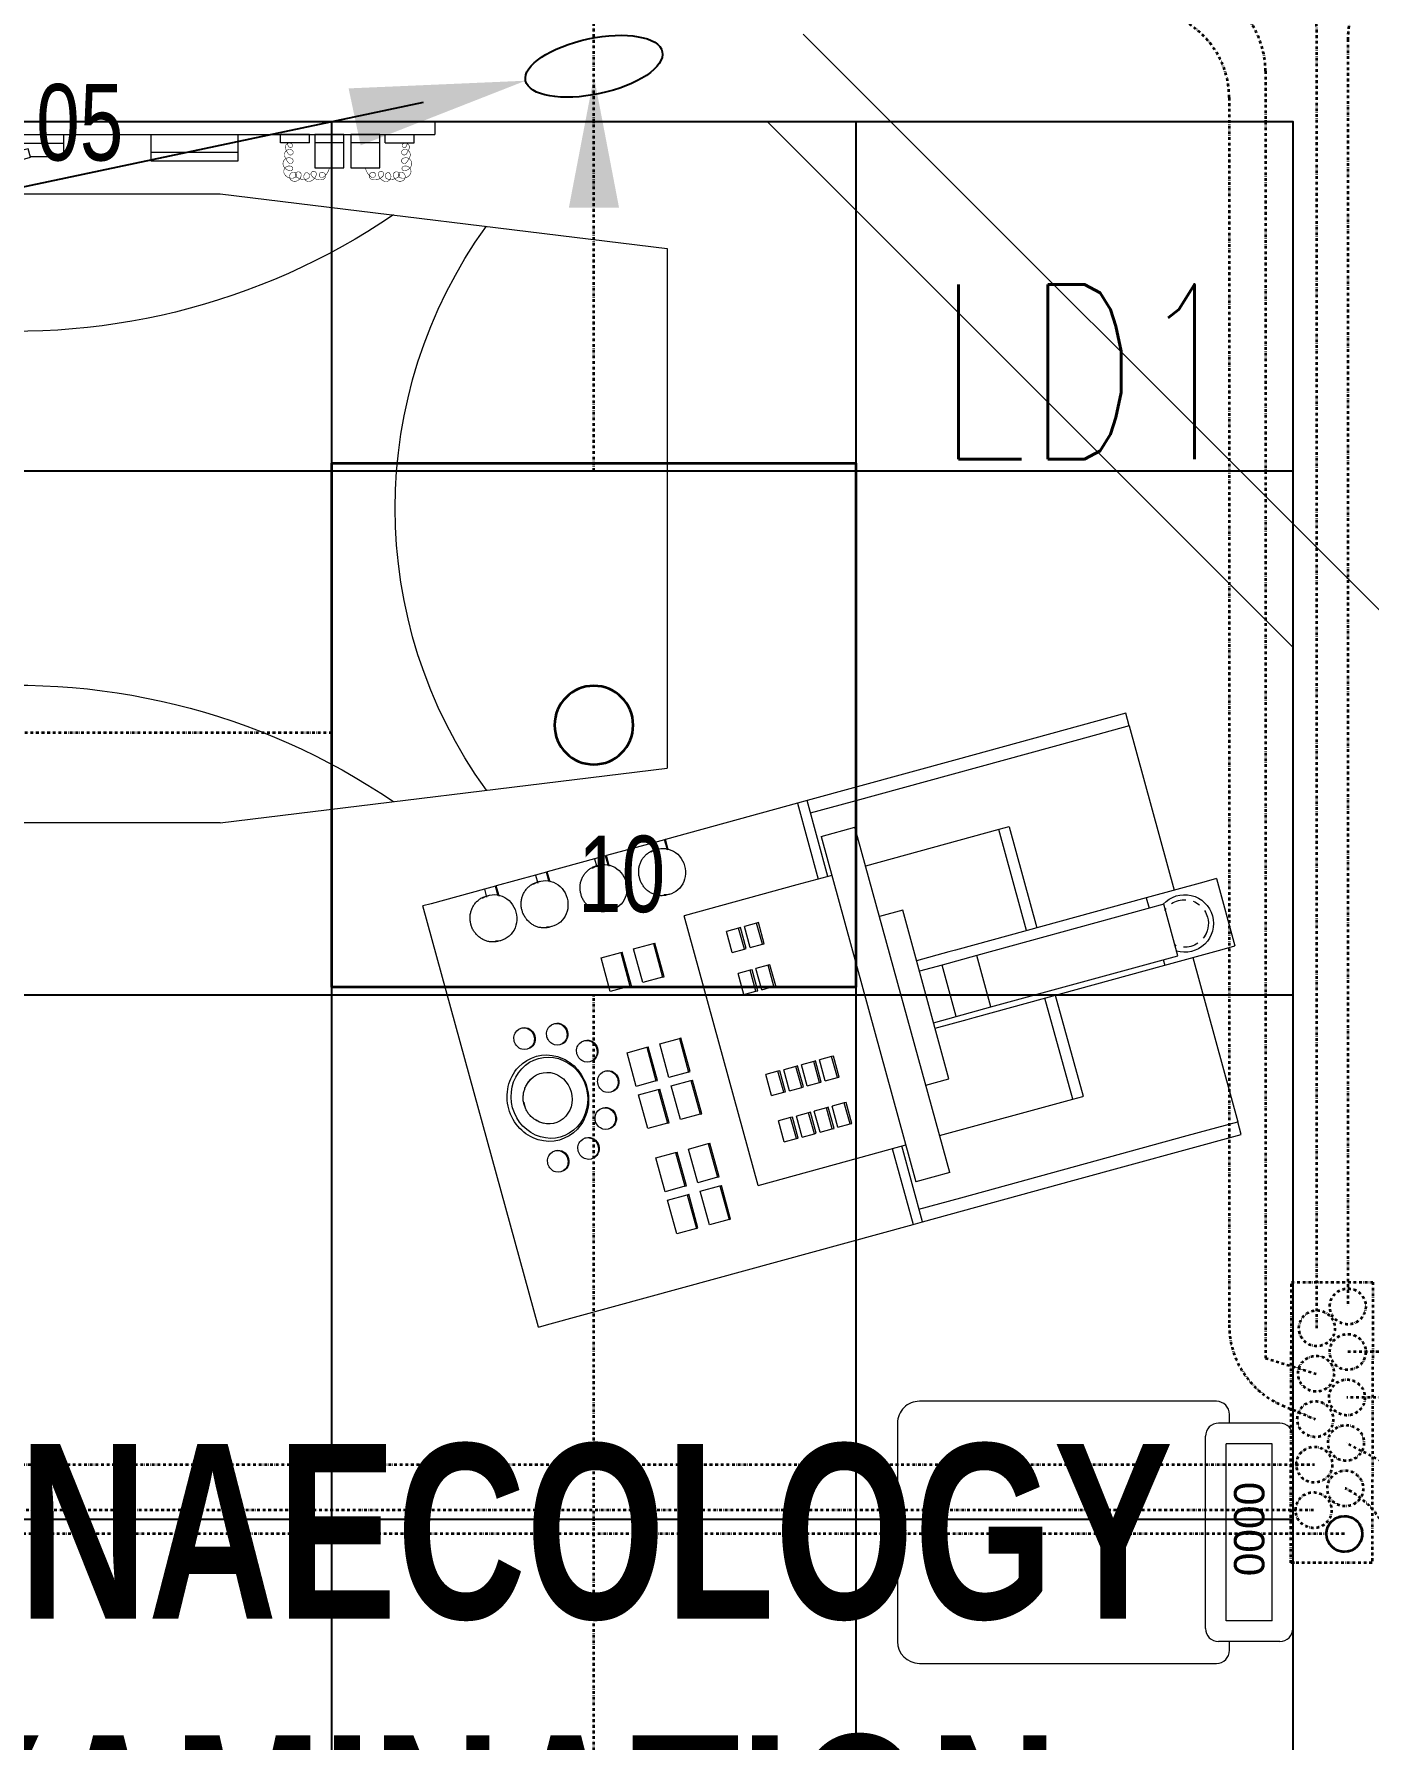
# Model space of a CAD drawing. Extents: x -12260 to 184725, y -29287 to 19916.
# Drawn here: x 22435 to 23963, y -4663 to -2710 of the extents above; entities that cross this region are included whole.
import ezdxf
from ezdxf import colors
from ezdxf.entities.mleader import LeaderData, LeaderLine
from ezdxf.enums import TextEntityAlignment as Align
from ezdxf.math import Vec2, Vec3

# ---------------------------------------------------------------- set-up
doc = ezdxf.new("R2010")
doc.units = 0
doc.header["$LTSCALE"] = 0.25
doc.linetypes.add('DASHDOT', pattern=[25.4, 12.7, -6.35, 0, -6.35])
for name, color, linetype, lineweight in [('01-First Floor-FUR$0$72_EGR_BASE_TEXT', 252, 'Continuous', 5), ('01-First Floor-FUR$0$72_EGR_EQP_TAG', 142, 'Continuous', 5), ('01-First Floor-FUR$0$LOADING', 253, 'Continuous', 5), ('01-First Floor-FUR$0$Walls', 251, 'Continuous', 5), ('E-LITE-CIRC-NUMB', 6, 'Continuous', 25), ('E-LITE-CLNG', 150, 'Continuous', 35), ('E-LITE-CLNG-CNDT', 6, 'DASHDOT', 35), ('E-LITE-CLNG-CNDT @ 100', 6, 'DASHDOT', 35), ('E-LITE-CTRL', 6, 'Continuous', 25), ('E-LITE-IDEN', 6, 'Continuous', 25), ('E-LITE-TEXT', 6, 'Continuous', 25)]:
    doc.layers.add(name, color=color, linetype=linetype, lineweight=lineweight)
doc.layers.add('01-First Floor-FUR$0$FALSE CEILING', color=251, linetype='Continuous')
doc.styles.add('01-First Floor-FUR$0$Standard', font='arial.ttf')
doc.styles.add('01-First Floor-FUR$0$X3G_ENTITY_257CFD', font='swisscl.ttf', dxfattribs={"height": 200})
doc.styles.add('01-First Floor-FUR$0$X3G_ENTITY_9EC9', font='swisscl.ttf', dxfattribs={"height": 0.2})
doc.styles.add('DC_Elc_Romans', font='elc_romans.shx', dxfattribs={"width": 0.7})
doc.styles.add('DC_SIMPLEX', font='SIMPLEX.shx', dxfattribs={"width": 0.7})

# ---------------------------------------------------------------- blocks, each defined once
blk = doc.blocks.new('*U17')
blk.add_hatch(color=256).paths.add_polyline_path([(-0.287, 0), (0, -1.5), (0.287, 0)])
blk = doc.blocks.new('DC_Arrow-ArrowEllipse')
at = {"color": 0}
blk.add_ellipse((0, 0), major_axis=(0.4, 0), ratio=0.4, dxfattribs=at)
at = {"color": 0, "ltscale": 0.5}
blk.add_solid([(-1.4, 0.1667), (-0.4, 0), (-1.4, -0.1667)], dxfattribs=at)
blk = doc.blocks.new('*U24')
blk.add_lwpolyline([(-300, 300), (-300, -300), (300, -300), (300, 300)], close=True)
blk.add_circle((0, 0), 45)
at = {"layer": 'E-LITE-CIRC-NUMB', "style": 'DC_SIMPLEX', "width": 0.7, "flags": 8}
blk.add_attdef('CIRCUIT', text='', height=200, rotation=0, dxfattribs=at).set_placement((-473.9, 300), align=Align.RIGHT)
at = {"layer": 'E-LITE-CTRL', "style": 'DC_SIMPLEX', "width": 0.7, "flags": 8}
blk.add_attdef('CONTROL', (1118.9, -935), '', height=200, rotation=360, dxfattribs=at)
at = {"layer": 'E-LITE-IDEN', "style": 'DC_SIMPLEX', "width": 0.7, "flags": 8}
blk.add_attdef('TYPE', (460.4, 457.6), '', height=200, rotation=360, dxfattribs=at)
blk = doc.blocks.new('01-First Floor-FUR$0$ME15657-P')
for p, q in [((0.04, 0.8841), (-0.04, 0.8841)), ((-0.04, 0.8691), (-0.04, 0.8841)), ((0.04, 0.8841), (0.04, 0.8691)), ((-0.04, 0.8009), (-0.04, 0.8691)), ((0.04, 0.8691), (0.04, 0.8009)), ((-0.25, 0.6341), (-0.25, 0.8341)), ((-0.25, 0.8341), (-0.235, 0.8341)), ((-0.04, 0.8341), (-0.235, 0.8341)), ((-0.235, 0.7741), (-0.235, 0.8341)), ((0.235, 0.8341), (0.04, 0.8341)), ((0.235, 0.8341), (0.235, 0.7741)), ((0.235, 0.8341), (0.25, 0.8341)), ((0.25, 0.8341), (0.25, 0.6341)), ((-0.04, 0.5746), (-0.04, 0.8009)), ((-0.0335, 0.8009), (-0.04, 0.8009)), ((-0.0335, 0.5963), (-0.0335, 0.8182)), ((-0.0335, 0.8182), (0.0275, 0.8182)), ((0.0275, 0.8182), (0.0275, 0.5963)), ((0.04, 0.8009), (0.0275, 0.8009)), ((0.04, 0.8009), (0.04, 0.5746)), ((-0.235, 0.5052), (-0.235, 0.7741)), ((0.235, 0.7741), (0.235, 0.5052)), ((-0.04, 0.671), (-0.16, 0.671)), ((-0.16, 0.6707), (-0.16, 0.671)), ((-0.16, 0.6587), (-0.16, 0.6707)), ((0.16, 0.671), (0.04, 0.671)), ((0.16, 0.671), (0.16, 0.6707)), ((0.16, 0.6707), (0.16, 0.6587)), ((-0.16, 0.5007), (-0.16, 0.6587)), ((-0.16, 0.6587), (-0.04, 0.6587)), ((0.04, 0.6587), (0.16, 0.6587)), ((0.16, 0.6587), (0.16, 0.5007)), ((-0.25, 0.4559), (-0.25, 0.6341)), ((0.25, 0.6341), (0.25, 0.4559)), ((-0.0335, 0.5553), (-0.0335, 0.5963)), ((-0.0335, 0.5963), (0.0275, 0.5963)), ((0.0275, 0.5963), (0.0275, 0.5553)), ((-0.04, 0.5665), (-0.04, 0.5746)), ((-0.04, 0.5283), (-0.04, 0.5665)), ((0.04, 0.5746), (0.04, 0.5665)), ((0.04, 0.5665), (0.04, 0.5283)), ((-0.0335, 0.5283), (-0.0335, 0.5553)), ((-0.0335, 0.5553), (0.0275, 0.5553)), ((0.0275, 0.5553), (0.0275, 0.5283)), ((-0.1, 0.5007), (-0.1, 0.5283)), ((-0.1, 0.5283), (0.1, 0.5283)), ((0.1, 0.5283), (0.1, 0.5007)), ((-0.235, 0.4556), (-0.235, 0.5052)), ((-0.2039, 0.5007), (0.2061, 0.5007)), ((-0.2039, 0.5007), (-0.2039, 0.4607)), ((0.2061, 0.4607), (0.2061, 0.5007)), ((0.235, 0.5052), (0.235, 0.4556)), ((-0.25, 0.4445), (-0.25, 0.4559)), ((-0.25, 0.4559), (-0.16, 0.4559)), ((0.2061, 0.4607), (-0.2039, 0.4607)), ((-0.16, 0.4191), (-0.16, 0.4606)), ((0.16, 0.4606), (0.16, 0.4191)), ((0.16, 0.4559), (0.25, 0.4559)), ((0.25, 0.4559), (0.25, 0.4445)), ((-0.25, 0.0096), (-0.25, 0.4445)), ((-0.16, 0.4445), (-0.25, 0.4445)), ((0.25, 0.4445), (0.16, 0.4445)), ((0.25, 0.4445), (0.25, 0.2877)), ((-0.16, 0.2855), (-0.16, 0.4191)), ((0.16, 0.4191), (0.16, 0.2855)), ((-0.12, 0.4055), (-0.12, 0.4076)), ((-0.12, 0.4076), (-0.095, 0.4076)), ((-0.12, 0.391), (-0.12, 0.4055)), ((-0.12, 0.4055), (-0.095, 0.4055)), ((-0.12, 0.391), (-0.095, 0.391)), ((-0.095, 0.4076), (-0.095, 0.4055)), ((-0.095, 0.4055), (-0.095, 0.391)), ((-0.065, 0.4055), (-0.065, 0.4076)), ((-0.065, 0.4076), (-0.04, 0.4076)), ((-0.065, 0.391), (-0.065, 0.4055)), ((-0.065, 0.4055), (-0.04, 0.4055)), ((-0.065, 0.391), (-0.04, 0.391)), ((-0.04, 0.4076), (-0.04, 0.4055)), ((-0.04, 0.4055), (-0.04, 0.391)), ((-0.12, 0.3843), (-0.12, 0.3864)), ((-0.12, 0.3864), (-0.095, 0.3864)), ((-0.12, 0.3698), (-0.12, 0.3843)), ((-0.12, 0.3843), (-0.095, 0.3843)), ((-0.095, 0.3864), (-0.095, 0.3843)), ((-0.095, 0.3843), (-0.095, 0.3698)), ((-0.065, 0.3843), (-0.065, 0.3864)), ((-0.065, 0.3864), (-0.04, 0.3864)), ((-0.065, 0.3698), (-0.065, 0.3843)), ((-0.065, 0.3843), (-0.04, 0.3843)), ((-0.04, 0.3864), (-0.04, 0.3843)), ((-0.04, 0.3843), (-0.04, 0.3698)), ((-0.12, 0.3698), (-0.095, 0.3698)), ((-0.12, 0.3631), (-0.12, 0.3652)), ((-0.12, 0.3652), (-0.095, 0.3652)), ((-0.12, 0.3486), (-0.12, 0.3631)), ((-0.12, 0.3631), (-0.095, 0.3631)), ((-0.095, 0.3652), (-0.095, 0.3631)), ((-0.095, 0.3631), (-0.095, 0.3486)), ((-0.065, 0.3698), (-0.04, 0.3698)), ((-0.065, 0.3631), (-0.065, 0.3652)), ((-0.065, 0.3652), (-0.04, 0.3652)), ((-0.065, 0.3486), (-0.065, 0.3631)), ((-0.065, 0.3631), (-0.04, 0.3631)), ((-0.04, 0.3652), (-0.04, 0.3631)), ((-0.04, 0.3631), (-0.04, 0.3486)), ((0.055, 0.3631), (0.055, 0.3652)), ((0.055, 0.3652), (0.08, 0.3652)), ((0.055, 0.3486), (0.055, 0.3631)), ((0.055, 0.3631), (0.08, 0.3631)), ((0.08, 0.3652), (0.08, 0.3631)), ((0.08, 0.3631), (0.08, 0.3486)), ((0.105, 0.3631), (0.105, 0.3652)), ((0.105, 0.3652), (0.13, 0.3652)), ((0.105, 0.3486), (0.105, 0.3631)), ((0.105, 0.3631), (0.13, 0.3631)), ((0.13, 0.3652), (0.13, 0.3631)), ((0.13, 0.3631), (0.13, 0.3486)), ((-0.12, 0.3486), (-0.095, 0.3486)), ((-0.12, 0.3418), (-0.12, 0.344)), ((-0.12, 0.344), (-0.095, 0.344)), ((-0.12, 0.3274), (-0.12, 0.3418)), ((-0.12, 0.3418), (-0.095, 0.3418)), ((-0.095, 0.344), (-0.095, 0.3418)), ((-0.095, 0.3418), (-0.095, 0.3274)), ((-0.065, 0.3486), (-0.04, 0.3486)), ((-0.065, 0.3418), (-0.065, 0.344)), ((-0.065, 0.344), (-0.04, 0.344)), ((-0.065, 0.3274), (-0.065, 0.3418)), ((-0.065, 0.3418), (-0.04, 0.3418)), ((-0.04, 0.344), (-0.04, 0.3418)), ((-0.04, 0.3418), (-0.04, 0.3274)), ((0.055, 0.3486), (0.08, 0.3486)), ((0.055, 0.3418), (0.055, 0.344)), ((0.055, 0.344), (0.08, 0.344)), ((0.055, 0.3274), (0.055, 0.3418)), ((0.055, 0.3418), (0.08, 0.3418)), ((0.08, 0.344), (0.08, 0.3418)), ((0.08, 0.3418), (0.08, 0.3274)), ((0.105, 0.3486), (0.13, 0.3486)), ((0.105, 0.3418), (0.105, 0.344)), ((0.105, 0.344), (0.13, 0.344)), ((0.105, 0.3274), (0.105, 0.3418)), ((0.105, 0.3418), (0.13, 0.3418)), ((0.13, 0.344), (0.13, 0.3418)), ((0.13, 0.3418), (0.13, 0.3274)), ((-0.12, 0.3274), (-0.095, 0.3274)), ((-0.065, 0.3274), (-0.04, 0.3274)), ((0.055, 0.3274), (0.08, 0.3274)), ((0.105, 0.3274), (0.13, 0.3274)), ((-0.16, 0.2855), (0.16, 0.2855)), ((0.1882, 0.276), (0.1882, 0.2729)), ((0.2372, 0.2879), (0.2394, 0.2877)), ((0.2381, 0.2867), (0.2394, 0.2868)), ((0.2394, 0.2877), (0.25, 0.2877)), ((0.2394, 0.2868), (0.25, 0.2868)), ((0.25, 0.2737), (0.2406, 0.2737)), ((0.2418, 0.2729), (0.2418, 0.276)), ((0.25, 0.2876), (0.25, 0.2867)), ((0.25, 0.2868), (0.25, 0.2737)), ((0.25, 0.2737), (0.25, 0.2177)), ((-0.1888, 0.2448), (-0.1488, 0.2448)), ((-0.1888, 0.243), (-0.1888, 0.2448)), ((-0.1488, 0.243), (-0.1888, 0.243)), ((-0.1888, 0.243), (-0.1888, 0.2196)), ((-0.1488, 0.243), (-0.1488, 0.2448)), ((-0.1488, 0.2196), (-0.1488, 0.243)), ((-0.1388, 0.2448), (-0.0988, 0.2448)), ((-0.1388, 0.243), (-0.1388, 0.2448)), ((-0.0988, 0.243), (-0.1388, 0.243)), ((-0.1388, 0.243), (-0.1388, 0.2196)), ((-0.0988, 0.243), (-0.0988, 0.2448)), ((-0.0988, 0.2196), (-0.0988, 0.243)), ((-0.0638, 0.2448), (-0.0238, 0.2448)), ((-0.0638, 0.243), (-0.0638, 0.2448)), ((-0.0238, 0.243), (-0.0638, 0.243)), ((-0.0638, 0.243), (-0.0638, 0.2196)), ((-0.0238, 0.243), (-0.0238, 0.2448)), ((-0.0238, 0.2196), (-0.0238, 0.243)), ((-0.0138, 0.2448), (0.0262, 0.2448)), ((-0.0138, 0.243), (-0.0138, 0.2448)), ((0.0262, 0.243), (-0.0138, 0.243)), ((-0.0138, 0.243), (-0.0138, 0.2196)), ((0.0262, 0.243), (0.0262, 0.2448)), ((0.0262, 0.2196), (0.0262, 0.243)), ((0.0988, 0.2448), (0.1388, 0.2448)), ((0.0988, 0.243), (0.0988, 0.2448)), ((0.1388, 0.243), (0.0988, 0.243)), ((0.0988, 0.243), (0.0988, 0.2196)), ((0.1388, 0.243), (0.1388, 0.2448)), ((0.1388, 0.2196), (0.1388, 0.243)), ((-0.1888, 0.2196), (-0.1488, 0.2196)), ((-0.1388, 0.2196), (-0.0988, 0.2196)), ((-0.0638, 0.2196), (-0.0238, 0.2196)), ((-0.0138, 0.2196), (0.0262, 0.2196)), ((0.0988, 0.2196), (0.1388, 0.2196)), ((0.2375, 0.2178), (0.2394, 0.2177)), ((0.2385, 0.2167), (0.2394, 0.2168)), ((0.2394, 0.2177), (0.25, 0.2177)), ((0.2394, 0.2168), (0.25, 0.2168)), ((0.25, 0.2168), (0.25, 0.2037)), ((-0.1888, 0.206), (-0.1488, 0.206)), ((-0.1888, 0.2042), (-0.1888, 0.206)), ((-0.1488, 0.2042), (-0.1888, 0.2042)), ((-0.1888, 0.2042), (-0.1888, 0.1809)), ((-0.1488, 0.2042), (-0.1488, 0.206)), ((-0.1488, 0.1809), (-0.1488, 0.2042)), ((-0.1388, 0.206), (-0.0988, 0.206)), ((-0.1388, 0.2042), (-0.1388, 0.206)), ((-0.0988, 0.2042), (-0.1388, 0.2042)), ((-0.1388, 0.2042), (-0.1388, 0.1809)), ((-0.0988, 0.2042), (-0.0988, 0.206)), ((-0.0988, 0.1809), (-0.0988, 0.2042)), ((-0.0638, 0.206), (-0.0238, 0.206)), ((-0.0638, 0.2042), (-0.0638, 0.206)), ((-0.0238, 0.2042), (-0.0638, 0.2042)), ((-0.0638, 0.2042), (-0.0638, 0.1809)), ((-0.0238, 0.2042), (-0.0238, 0.206)), ((-0.0238, 0.1809), (-0.0238, 0.2042)), ((-0.0138, 0.206), (0.0262, 0.206)), ((-0.0138, 0.2042), (-0.0138, 0.206)), ((0.0262, 0.2042), (-0.0138, 0.2042)), ((-0.0138, 0.2042), (-0.0138, 0.1809)), ((0.0262, 0.2042), (0.0262, 0.206)), ((0.0262, 0.1809), (0.0262, 0.2042)), ((0.0988, 0.206), (0.1388, 0.206)), ((0.0988, 0.2042), (0.0988, 0.206)), ((0.1388, 0.2042), (0.0988, 0.2042)), ((0.0988, 0.2042), (0.0988, 0.1809)), ((0.1388, 0.2042), (0.1388, 0.206)), ((0.1388, 0.1809), (0.1388, 0.2042)), ((0.1882, 0.2064), (0.1882, 0.2033)), ((0.25, 0.2037), (0.2406, 0.2037)), ((0.2418, 0.2033), (0.2418, 0.2064)), ((0.25, 0.2037), (0.25, 0.1476)), ((-0.1888, 0.1809), (-0.1488, 0.1809)), ((-0.1388, 0.1809), (-0.0988, 0.1809)), ((-0.0638, 0.1809), (-0.0238, 0.1809)), ((-0.0138, 0.1809), (0.0262, 0.1809)), ((0.0988, 0.1809), (0.1388, 0.1809)), ((-0.0525, 0.1379), (-0.0525, 0.1369)), ((-0.0275, 0.1369), (-0.0275, 0.1379)), ((-0.0125, 0.1519), (-0.0125, 0.1509)), ((0.0125, 0.1509), (0.0125, 0.1519)), ((0.0275, 0.1379), (0.0275, 0.1369)), ((0.0525, 0.1369), (0.0525, 0.1379)), ((0.2376, 0.1478), (0.2394, 0.1476)), ((0.2385, 0.1467), (0.2394, 0.1467)), ((0.2394, 0.1476), (0.25, 0.1476)), ((0.2394, 0.1467), (0.25, 0.1467)), ((0.25, 0.1475), (0.25, 0.1466)), ((0.25, 0.1467), (0.25, 0.1336)), ((0.1882, 0.1365), (0.1882, 0.1333)), ((0.25, 0.1336), (0.2406, 0.1336)), ((0.2418, 0.1333), (0.2418, 0.1365)), ((0.25, 0.1336), (0.25, 0.087)), ((-0.0803, 0.1099), (-0.0803, 0.1089)), ((-0.0553, 0.1089), (-0.0553, 0.1099)), ((0.0553, 0.1099), (0.0553, 0.1089)), ((0.0803, 0.1089), (0.0803, 0.1099)), ((0.2376, 0.0872), (0.2394, 0.087)), ((0.2385, 0.0861), (0.2394, 0.0861)), ((0.2394, 0.087), (0.25, 0.087)), ((0.2394, 0.0861), (0.25, 0.0861)), ((0.25, 0.0869), (0.25, 0.086)), ((0.25, 0.0861), (0.25, 0.073)), ((-0.0853, 0.0726), (-0.0853, 0.0715)), ((-0.0603, 0.0715), (-0.0603, 0.0726)), ((0.0603, 0.0726), (0.0603, 0.0715)), ((0.0853, 0.0715), (0.0853, 0.0726)), ((0.1882, 0.0758), (0.1882, 0.0727)), ((0.25, 0.073), (0.2406, 0.073)), ((0.2418, 0.0727), (0.2418, 0.0758)), ((0.25, 0.073), (0.25, 0.0096)), ((-0.25, 0), (-0.25, 0.0096)), ((-0.25, 0), (0.25, 0)), ((0.25, 0.0096), (0.25, 0))]:
    blk.add_line(p, q)
at = {"flags": 128}
for points in [[(0.1882, 0.2729), (0.1883, 0.2718), (0.1883, 0.2708), (0.1884, 0.2698), (0.1886, 0.2688), (0.1888, 0.2678), (0.189, 0.2668), (0.1893, 0.2658), (0.1896, 0.2648), (0.19, 0.2638), (0.1904, 0.2629), (0.1909, 0.262), (0.1913, 0.261), (0.1919, 0.2602), (0.1924, 0.2593), (0.193, 0.2584), (0.1936, 0.2576), (0.1943, 0.2568), (0.195, 0.256), (0.1957, 0.2553), (0.1965, 0.2546), (0.1973, 0.2539), (0.1981, 0.2532), (0.1989, 0.2526), (0.1998, 0.252), (0.2007, 0.2515), (0.2016, 0.251), (0.2025, 0.2505), (0.2035, 0.25), (0.2044, 0.2496), (0.2054, 0.2492), (0.2064, 0.2489), (0.2074, 0.2486), (0.2084, 0.2483), (0.2095, 0.2481), (0.2105, 0.2479), (0.2116, 0.2478), (0.2126, 0.2477), (0.2137, 0.2476), (0.2147, 0.2476), (0.215, 0.2476)], [(0.215, 0.2476), (0.2161, 0.2476), (0.2171, 0.2476), (0.2182, 0.2477), (0.2192, 0.2479), (0.2203, 0.248), (0.2213, 0.2483), (0.2223, 0.2485), (0.2233, 0.2488), (0.2243, 0.2491), (0.2253, 0.2495), (0.2263, 0.2499), (0.2272, 0.2503), (0.2282, 0.2508), (0.2291, 0.2513), (0.23, 0.2519), (0.2308, 0.2525), (0.2317, 0.2531), (0.2325, 0.2537), (0.2333, 0.2544), (0.2341, 0.2551), (0.2348, 0.2558), (0.2355, 0.2566), (0.2362, 0.2574), (0.2368, 0.2582), (0.2374, 0.2591), (0.238, 0.2599), (0.2385, 0.2608), (0.239, 0.2617), (0.2395, 0.2626), (0.2399, 0.2636), (0.2403, 0.2645), (0.2406, 0.2655), (0.2409, 0.2665), (0.2411, 0.2675), (0.2414, 0.2685), (0.2415, 0.2695), (0.2416, 0.2705), (0.2417, 0.2716), (0.2418, 0.2726), (0.2418, 0.2729)], [(0.1882, 0.2033), (0.1883, 0.2023), (0.1883, 0.2012), (0.1884, 0.2002), (0.1886, 0.1992), (0.1888, 0.1982), (0.189, 0.1972), (0.1893, 0.1962), (0.1896, 0.1952), (0.19, 0.1943), (0.1904, 0.1933), (0.1909, 0.1924), (0.1913, 0.1915), (0.1919, 0.1906), (0.1924, 0.1897), (0.193, 0.1889), (0.1936, 0.188), (0.1943, 0.1872), (0.195, 0.1865), (0.1957, 0.1857), (0.1965, 0.185), (0.1973, 0.1843), (0.1981, 0.1837), (0.1989, 0.183), (0.1998, 0.1825), (0.2007, 0.1819), (0.2016, 0.1814), (0.2025, 0.1809), (0.2035, 0.1804), (0.2044, 0.18), (0.2054, 0.1797), (0.2064, 0.1793), (0.2074, 0.179), (0.2084, 0.1787), (0.2095, 0.1785), (0.2105, 0.1783), (0.2116, 0.1782), (0.2126, 0.1781), (0.2137, 0.178), (0.2147, 0.178), (0.215, 0.178)], [(0.215, 0.178), (0.2161, 0.178), (0.2171, 0.178), (0.2182, 0.1781), (0.2192, 0.1783), (0.2203, 0.1785), (0.2213, 0.1787), (0.2223, 0.1789), (0.2233, 0.1792), (0.2243, 0.1796), (0.2253, 0.1799), (0.2263, 0.1803), (0.2272, 0.1808), (0.2282, 0.1812), (0.2291, 0.1818), (0.23, 0.1823), (0.2308, 0.1829), (0.2317, 0.1835), (0.2325, 0.1841), (0.2333, 0.1848), (0.2341, 0.1855), (0.2348, 0.1863), (0.2355, 0.187), (0.2362, 0.1878), (0.2368, 0.1886), (0.2374, 0.1895), (0.238, 0.1903), (0.2385, 0.1912), (0.239, 0.1921), (0.2395, 0.1931), (0.2399, 0.194), (0.2403, 0.195), (0.2406, 0.1959), (0.2409, 0.1969), (0.2411, 0.1979), (0.2414, 0.1989), (0.2415, 0.1999), (0.2416, 0.201), (0.2417, 0.202), (0.2418, 0.203), (0.2418, 0.2033)], [(0.1882, 0.1333), (0.1883, 0.1323), (0.1883, 0.1313), (0.1884, 0.1303), (0.1886, 0.1292), (0.1888, 0.1282), (0.189, 0.1272), (0.1893, 0.1262), (0.1896, 0.1253), (0.19, 0.1243), (0.1904, 0.1234), (0.1909, 0.1224), (0.1913, 0.1215), (0.1919, 0.1206), (0.1924, 0.1198), (0.193, 0.1189), (0.1936, 0.1181), (0.1943, 0.1173), (0.195, 0.1165), (0.1957, 0.1158), (0.1965, 0.1151), (0.1973, 0.1144), (0.1981, 0.1137), (0.1989, 0.1131), (0.1998, 0.1125), (0.2007, 0.112), (0.2016, 0.1114), (0.2025, 0.1109), (0.2035, 0.1105), (0.2044, 0.1101), (0.2054, 0.1097), (0.2064, 0.1094), (0.2074, 0.1091), (0.2084, 0.1088), (0.2095, 0.1086), (0.2105, 0.1084), (0.2116, 0.1082), (0.2126, 0.1081), (0.2137, 0.1081), (0.2147, 0.108), (0.215, 0.108)], [(0.215, 0.108), (0.2161, 0.108), (0.2171, 0.1081), (0.2182, 0.1082), (0.2192, 0.1083), (0.2203, 0.1085), (0.2213, 0.1087), (0.2223, 0.109), (0.2233, 0.1093), (0.2243, 0.1096), (0.2253, 0.11), (0.2263, 0.1104), (0.2272, 0.1108), (0.2282, 0.1113), (0.2291, 0.1118), (0.23, 0.1124), (0.2308, 0.1129), (0.2317, 0.1135), (0.2325, 0.1142), (0.2333, 0.1149), (0.2341, 0.1156), (0.2348, 0.1163), (0.2355, 0.1171), (0.2362, 0.1179), (0.2368, 0.1187), (0.2374, 0.1195), (0.238, 0.1204), (0.2385, 0.1213), (0.239, 0.1222), (0.2395, 0.1231), (0.2399, 0.1241), (0.2403, 0.125), (0.2406, 0.126), (0.2409, 0.127), (0.2411, 0.128), (0.2414, 0.129), (0.2415, 0.13), (0.2416, 0.131), (0.2417, 0.132), (0.2418, 0.1331), (0.2418, 0.1333)], [(-0.0266, 0.0675), (-0.026, 0.0664), (-0.0253, 0.0654), (-0.0246, 0.0644), (-0.0239, 0.0634), (-0.0231, 0.0624), (-0.0224, 0.0615), (-0.0215, 0.0606), (-0.0207, 0.0598), (-0.0198, 0.0589), (-0.0189, 0.0582), (-0.018, 0.0575), (-0.017, 0.0568), (-0.016, 0.0561), (-0.015, 0.0555), (-0.014, 0.055), (-0.013, 0.0544), (-0.0119, 0.054), (-0.0109, 0.0535), (-0.0098, 0.0531), (-0.0087, 0.0528), (-0.0076, 0.0525), (-0.0065, 0.0522), (-0.0054, 0.052), (-0.0043, 0.0518), (-0.0032, 0.0517), (-0.0021, 0.0516), (-0.001, 0.0515), (0, 0.0515)], [(0, 0.0515), (0.0011, 0.0515), (0.0022, 0.0516), (0.0034, 0.0517), (0.0045, 0.0518), (0.0056, 0.052), (0.0067, 0.0522), (0.0078, 0.0525), (0.0089, 0.0528), (0.0099, 0.0532), (0.011, 0.0536), (0.0121, 0.054), (0.0131, 0.0545), (0.0141, 0.055), (0.0152, 0.0556), (0.0161, 0.0562), (0.0171, 0.0569), (0.0181, 0.0575), (0.019, 0.0583), (0.0199, 0.059), (0.0208, 0.0599), (0.0216, 0.0607), (0.0225, 0.0616), (0.0232, 0.0625), (0.024, 0.0635), (0.0247, 0.0645), (0.0254, 0.0655), (0.026, 0.0666), (0.0266, 0.0675)], [(0.1882, 0.0727), (0.1883, 0.0717), (0.1883, 0.0706), (0.1884, 0.0696), (0.1886, 0.0686), (0.1888, 0.0676), (0.189, 0.0666), (0.1893, 0.0656), (0.1896, 0.0646), (0.19, 0.0637), (0.1904, 0.0627), (0.1909, 0.0618), (0.1913, 0.0609), (0.1919, 0.06), (0.1924, 0.0591), (0.193, 0.0583), (0.1936, 0.0574), (0.1943, 0.0566), (0.195, 0.0559), (0.1957, 0.0551), (0.1965, 0.0544), (0.1973, 0.0537), (0.1981, 0.0531), (0.1989, 0.0525), (0.1998, 0.0519), (0.2007, 0.0513), (0.2016, 0.0508), (0.2025, 0.0503), (0.2035, 0.0499), (0.2044, 0.0494), (0.2054, 0.0491), (0.2064, 0.0487), (0.2074, 0.0484), (0.2084, 0.0482), (0.2095, 0.0479), (0.2105, 0.0477), (0.2116, 0.0476), (0.2126, 0.0475), (0.2137, 0.0474), (0.2147, 0.0474), (0.215, 0.0474)], [(0.215, 0.0474), (0.2161, 0.0474), (0.2171, 0.0475), (0.2182, 0.0476), (0.2192, 0.0477), (0.2203, 0.0479), (0.2213, 0.0481), (0.2223, 0.0483), (0.2233, 0.0486), (0.2243, 0.049), (0.2253, 0.0493), (0.2263, 0.0497), (0.2272, 0.0502), (0.2282, 0.0507), (0.2291, 0.0512), (0.23, 0.0517), (0.2308, 0.0523), (0.2317, 0.0529), (0.2325, 0.0536), (0.2333, 0.0542), (0.2341, 0.0549), (0.2348, 0.0557), (0.2355, 0.0564), (0.2362, 0.0572), (0.2368, 0.058), (0.2374, 0.0589), (0.238, 0.0597), (0.2385, 0.0606), (0.239, 0.0615), (0.2395, 0.0625), (0.2399, 0.0634), (0.2403, 0.0644), (0.2406, 0.0653), (0.2409, 0.0663), (0.2411, 0.0673), (0.2414, 0.0683), (0.2415, 0.0693), (0.2416, 0.0704), (0.2417, 0.0714), (0.2418, 0.0724), (0.2418, 0.0727)]]:
    blk.add_lwpolyline(points, dxfattribs=at)
for radius, start, end in [(0.033, 90, 212.0544), (0.0272, 90, 144), (0.033, 327.3076, 90), (0.0272, 72, 90), (0.0272, 162, 198), (0.0272, 126, 144), (0.0272, 36, 54), (0.0272, 0, 18), (0.0272, 342, 18), (0.0272, 180, 198), (0.0272, 216, 221.6097), (0.0272, 318.3903, 324), (0.0272, 318.3903, 324)]:
    blk.add_arc((0, 0.8355), radius, start, end)
for centre, major_axis, start_param, end_param in [((0.215, 0.276), (0.0268, 0), 1.570796, 3.401412), ((0.215, 0.276), (0.0268, 0), 5.969026, 7.853982), ((0.215, 0.2064), (0.0268, 0), 1.570796, 3.401412), ((0.215, 0.2064), (0.0268, 0), 5.969026, 7.853982), ((0, 0.1519), (0.0125, 0), 1.570796, 3.141593), ((0, 0.1509), (0.0125, 0), 1.570796, 4.712389), ((0, 0.1519), (0.0125, 0), 0, 1.570796), ((0, 0.1509), (0.0125, 0), 4.712389, 7.853982), ((0.215, 0.1365), (0.0268, 0), 1.570796, 3.401412), ((0.215, 0.1365), (0.0268, 0), 5.969026, 7.853982), ((-0.04, 0.1379), (0.0125, 0), 1.570796, 3.141593), ((-0.04, 0.1369), (0.0125, 0), 1.570796, 4.712389), ((-0.04, 0.1379), (0.0125, 0), 0, 1.570796), ((-0.04, 0.1369), (0.0125, 0), 4.712389, 7.853982), ((0.04, 0.1379), (0.0125, 0), 1.570796, 3.141593), ((0.04, 0.1369), (0.0125, 0), 1.570796, 4.712389), ((0.04, 0.1379), (0.0125, 0), 0, 1.570796), ((0.04, 0.1369), (0.0125, 0), 4.712389, 7.853982), ((-0.0678, 0.1099), (0.0125, 0), 1.570796, 3.141593), ((-0.0678, 0.1089), (0.0125, 0), 1.570796, 4.712389), ((-0.0678, 0.1099), (0.0125, 0), 0, 1.570796), ((-0.0678, 0.1089), (0.0125, 0), 4.712389, 7.853982), ((0, 0.0797), (-0.0497, 0), 4.712389, 7.853982), ((0, 0.0815), (-0.0467, 0), 4.712389, 7.853982), ((0, 0.0797), (0.0497, 0), 4.712389, 7.853982), ((0, 0.0815), (0.0467, 0), 4.712389, 7.853982), ((0.0678, 0.1099), (0.0125, 0), 1.570796, 3.141593), ((0.0678, 0.1089), (0.0125, 0), 1.570796, 4.712389), ((0.0678, 0.1099), (0.0125, 0), 0, 1.570796), ((0.0678, 0.1089), (-0.0125, 0), 1.570796, 4.712389), ((0, 0.0797), (0.0296, 0), 1.570796, 3.926991), ((0, 0.0797), (0.0296, 0), 5.497787, 7.853982), ((0.215, 0.0758), (0.0268, 0), 1.570796, 3.401412), ((0.215, 0.0758), (0.0268, 0), 5.969026, 7.853982), ((-0.0728, 0.0726), (0.0125, 0), 1.570796, 3.141593), ((-0.0728, 0.0715), (0.0125, 0), 1.570796, 4.712389), ((-0.0728, 0.0726), (0.0125, 0), 0, 1.570796), ((-0.0728, 0.0715), (0.0125, 0), 4.712389, 7.853982), ((0.0728, 0.0726), (0.0125, 0), 1.570796, 3.141593), ((0.0728, 0.0715), (0.0125, 0), 1.570796, 4.712389), ((0.0728, 0.0726), (0.0125, 0), 0, 1.570796), ((0.0728, 0.0715), (0.0125, 0), 4.712389, 7.853982), ((0, 0.0797), (0.0296, 0), 4.624442, 4.652361), ((0, 0.0797), (0.0296, 0), 4.672724, 4.712389), ((0, 0.0797), (0.0296, 0), 4.712389, 4.752054), ((0, 0.0797), (0.0296, 0), 4.772417, 4.800336)]:
    blk.add_ellipse(centre, major_axis=major_axis, ratio=0.93358, start_param=start_param, end_param=end_param)
blk = doc.blocks.new('01-First Floor-FUR$0$ME19011A-P')
for p, q in [((-0.425, 0), (0.425, 0)), ((-0.425, 0), (-0.425, -0.015)), ((0.425, 0), (0.425, -0.015)), ((-0.425, -0.015), (0.425, -0.015)), ((-0.36, -0.015), (-0.36, -0.0198)), ((-0.24, -0.015), (-0.24, -0.0198)), ((-0.15, -0.015), (-0.15, -0.04)), ((0, -0.015), (0, -0.04)), ((0.1, -0.015), (0.1, -0.045)), ((0.2, -0.045), (0.2, -0.015)), ((0.2818, -0.015), (0.2484, -0.015)), ((0.2484, -0.0243), (0.2484, -0.015)), ((0.2818, -0.0243), (0.2818, -0.015)), ((0.3211, -0.015), (0.2877, -0.015)), ((0.2877, -0.015), (0.2877, -0.0531)), ((0.3211, -0.0531), (0.3211, -0.015)), ((0.3623, -0.015), (0.3289, -0.015)), ((0.3289, -0.015), (0.3289, -0.0531)), ((0.3623, -0.0531), (0.3623, -0.015)), ((0.3682, -0.0243), (0.3682, -0.015)), ((0.3682, -0.015), (0.4016, -0.015)), ((0.4016, -0.0243), (0.4016, -0.015)), ((-0.3675, -0.0198), (-0.2325, -0.0198)), ((-0.3675, -0.0198), (-0.3675, -0.0399)), ((-0.2325, -0.0198), (-0.2325, -0.0399)), ((-0.15, -0.025), (0, -0.025)), ((-0.0606, -0.0371), (-0.0787, -0.0432)), ((-0.0402, -0.0312), (-0.0496, -0.0337)), ((-0.0376, -0.0409), (-0.0402, -0.0312)), ((0.1, -0.035), (0.2, -0.035)), ((0.2818, -0.0243), (0.2484, -0.0243)), ((0.3211, -0.0243), (0.2877, -0.0243)), ((0.3623, -0.0243), (0.3289, -0.0243)), ((0.3682, -0.0243), (0.4016, -0.0243)), ((-0.3675, -0.0399), (-0.2325, -0.0399)), ((-0.15, -0.04), (-0.1187, -0.04)), ((-0.0887, -0.04), (-0.0637, -0.04)), ((-0.0787, -0.0432), (-0.077, -0.0497)), ((-0.0582, -0.046), (-0.077, -0.0497)), ((-0.047, -0.0434), (-0.0376, -0.0409)), ((-0.0379, -0.04), (0, -0.04)), ((0.1, -0.045), (0.2, -0.045)), ((0.2877, -0.0531), (0.3211, -0.0531)), ((0.3289, -0.0531), (0.3623, -0.0531))]:
    blk.add_line(p, q)
blk.add_lwpolyline([(-0.1187, -0.0482), (-0.0887, -0.0482), (-0.0887, -0.0382), (-0.1187, -0.0382)], close=True)
at = {"color": 8, "const_width": 0.000601}
for points in [[(0.3044, -0.0531, -0.184574), (0.2977, -0.0636, -1.44364), (0.2961, -0.0581, -0.837915), (0.2969, -0.0664, -0.30536), (0.2839, -0.062, -1.584726), (0.2894, -0.0609, -0.253153), (0.2827, -0.0684, -0.874198), (0.2775, -0.0585, -0.915253), (0.2791, -0.0658, -0.223821), (0.2683, -0.0644, -1.703343), (0.272, -0.0597, -0.588962), (0.2621, -0.068, -0.717795), (0.2625, -0.0581, -0.983104), (0.2645, -0.0644, -0.326362), (0.2534, -0.0609, -0.758716), (0.2609, -0.0514, -0.906186), (0.2593, -0.0565, -0.189488), (0.2526, -0.0522, -0.7948), (0.2613, -0.0423, -1.223996), (0.2574, -0.047, -0.072149), (0.2534, -0.0403, -0.645886), (0.2609, -0.0324, -1.366917), (0.2574, -0.0371, -0.078415), (0.2542, -0.0308, -0.723006), (0.2613, -0.0256, -1.105484), (0.2582, -0.0292, -0.221197), (0.2566, -0.0243, -0.221197)], [(0.3456, -0.0531, 0.184574), (0.3523, -0.0636, 1.44364), (0.3539, -0.0581, 0.837915), (0.3531, -0.0664, 0.30536), (0.3661, -0.062, 1.584726), (0.3606, -0.0609, 0.253153), (0.3673, -0.0684, 0.874198), (0.3725, -0.0585, 0.915253), (0.3709, -0.0658, 0.223821), (0.3817, -0.0644, 1.703343), (0.378, -0.0597, 0.588962), (0.3879, -0.068, 0.717795), (0.3875, -0.0581, 0.983104), (0.3855, -0.0644, 0.326362), (0.3966, -0.0609, 0.758716), (0.3891, -0.0514, 0.906186), (0.3907, -0.0565, 0.189488), (0.3974, -0.0522, 0.7948), (0.3887, -0.0423, 1.223996), (0.3926, -0.047, 0.072149), (0.3966, -0.0403, 0.645886), (0.3891, -0.0324, 1.366917), (0.3926, -0.0371, 0.078415), (0.3958, -0.0308, 0.723006), (0.3887, -0.0256, 1.105484), (0.3918, -0.0292, 0.221197), (0.3934, -0.0243, 0.221197)]]:
    blk.add_lwpolyline(points, format="xyb", dxfattribs=at)
blk.add_circle((-0.0537, -0.04), 0.0075)
for centre, radius, start, end in [((-0.1037, -0.04), 0.01, 10.4593, 169.5407), ((-0.1037, -0.04), 0.0075, 14.0075, 165.9925), ((-0.0537, -0.04), 0.01, 45, 180)]:
    blk.add_arc(centre, radius, start, end)
blk = doc.blocks.new('01-First Floor-FUR$0$M.44.57.64')
at = {"layer": '01-First Floor-FUR$0$LOADING', "xscale": 1000.000000000002, "yscale": 1000.000000000002, "zscale": 1000.000000000002, "rotation": 225.9999036123427}
blk.add_blockref('01-First Floor-FUR$0$ME19011A-P', (-80806.9, 16720.7), dxfattribs=at)
blk = doc.blocks.new('01-First Floor-FUR$0$HF13902-P')
at = {"color": 8}
for centre, radius, start, end in [((0, 1.0679), 0.5515, 234.1788, 305.8212), ((-0.9704, 0.0819), 0.7679, 353.3222, 34.2669), ((0.9704, 0.0819), 0.7679, 145.7331, 186.6778)]:
    blk.add_arc(centre, radius, start, end, dxfattribs=at)
at = {"layer": '01-First Floor-FUR$0$LOADING'}
for p, q in [((-0.36, 0.3161), (-0.2975, 0.8276)), ((0.2975, 0.8276), (-0.2975, 0.8276)), ((0.36, 0.3161), (0.2975, 0.8276)), ((-0.36, 0.3161), (-0.36, -0.6824)), ((0.36, -0.6824), (0.36, 0.3161))]:
    blk.add_line(p, q, dxfattribs=at)
blk = doc.blocks.new('01-First Floor-FUR$0$HF13461A-P')
at = {"layer": '01-First Floor-FUR$0$LOADING'}
for p, q in [((0.2579, 0.4503), (0.0379, 0.4503)), ((0.0229, 0.4353), (0.0229, 0.3653)), ((0.2729, 0.4353), (0.2729, 0.3653)), ((0.2493, 0.4266), (0.0466, 0.4266)), ((0.0466, 0.4266), (0.0466, 0.3739)), ((0.2493, 0.4266), (0.2493, 0.3739)), ((0.0229, 0.3778), (0.0129, 0.3778)), ((0.2493, 0.3739), (0.0466, 0.3739)), ((0.2829, 0.3778), (0.2729, 0.3778)), ((-0.0021, 0.3628), (-0.0021, 0.0228)), ((0.2979, 0.0228), (0.2979, 0.3628)), ((0.2579, 0.3503), (0.0379, 0.3503)), ((0.0229, -0.0022), (0.2729, -0.0022))]:
    blk.add_line(p, q, dxfattribs=at)
for centre, radius, start, end in [((0.0379, 0.4353), 0.015, 90, 180), ((0.2579, 0.4353), 0.015, 0, 90), ((0.0129, 0.3628), 0.015, 90, 180), ((0.2829, 0.3628), 0.015, 0, 90), ((0.0379, 0.3653), 0.015, 180, 270), ((0.2579, 0.3653), 0.015, 270, 0), ((0.0229, 0.0228), 0.025, 180, 270), ((0.2729, 0.0228), 0.025, 270, 0)]:
    blk.add_arc(centre, radius, start, end, dxfattribs=at)
at = {"layer": '01-First Floor-FUR$0$LOADING', "style": '01-First Floor-FUR$0$Standard'}
blk.add_text('0000', height=0.03477, dxfattribs=at).set_placement((0.0901, 0.3829))
blk = doc.blocks.new('01-First Floor-FUR')
at = {"layer": '01-First Floor-FUR$0$FALSE CEILING', "linetype": 'Continuous'}
for p, q in [((22776, -6810), (22776, -2810)), ((23376, -6810), (23376, -2810)), ((20376, -3210), (23876, -3210)), ((20376, -3810), (23876, -3810)), ((20376, -4410), (23876, -4410))]:
    blk.add_line(p, q, dxfattribs=at)
at = {"layer": '01-First Floor-FUR$0$FALSE CEILING'}
blk.add_lwpolyline([(20376, -2810), (23876, -2810), (23876, -6810), (20376, -6810)], close=True, dxfattribs=at)
at = {"layer": '01-First Floor-FUR$0$Walls'}
for p, q in [((23315.6, -2710), (23976, -3370.4)), ((20376, -2810), (23274.1, -2810)), ((23274.1, -2810), (23876, -3411.9)), ((23876, -3411.9), (23876, -5730))]:
    blk.add_line(p, q, dxfattribs=at)
at = {"layer": '01-First Floor-FUR$0$LOADING', "rotation": 134.0000963876573}
blk.add_blockref('01-First Floor-FUR$0$M.44.57.64', (-21636.7, 66932.7, -0.1), dxfattribs=at)
at = {"layer": '01-First Floor-FUR$0$LOADING'}
for name, p, xscale, yscale, zscale, rotation in [('01-First Floor-FUR$0$HF13902-P', (22332.1, -3252.8, -0.1), -1000, 1000, 1000, 270), ('01-First Floor-FUR$0$ME15657-P', (22946.4, -3949.2, -0.1), -999.9999999999999, 999.9999999999999, 999.9999999999999, 285.3413789688113)]:
    blk.add_blockref(name, p, dxfattribs=dict(at, xscale=xscale, yscale=yscale, zscale=zscale, rotation=rotation))
at = {"layer": '01-First Floor-FUR$0$LOADING', "lineweight": 0, "xscale": 1000, "yscale": 1000, "zscale": 1000, "rotation": 270}
blk.add_blockref('01-First Floor-FUR$0$HF13461A-P', (23425.7, -4277.3, -0.1), dxfattribs=at)
at = {"layer": '01-First Floor-FUR$0$72_EGR_BASE_TEXT', "insert": (21990.5, -4324.1, 0), "char_height": 200, "width": 3714.666, "attachment_point": 2, "style": '01-First Floor-FUR$0$X3G_ENTITY_9EC9'}
blk.add_mtext('{\\fSwis721 LtCn BT|b1|i0|c0|p34;OBSTETRICS AND GYNAECOLOGY CONSULTATION / EXAMINATION ROOM}', dxfattribs=at)
at = {"layer": '01-First Floor-FUR$0$72_EGR_EQP_TAG', "char_height": 87.47, "attachment_point": 2, "style": '01-First Floor-FUR$0$X3G_ENTITY_257CFD'}
for s, insert in [('05', (22487.4, -2767.2, -0.1)), ('10', (23107.7, -3627.7, -0.1))]:
    blk.add_mtext(s, dxfattribs=dict(at, insert=insert))

msp = doc.modelspace()

# ---------------------------------------------------------------- linework, layer by layer
at = {"layer": 'E-LITE-CLNG'}
msp.add_circle((23935, -4427), 20.5, dxfattribs=at)
at = {"layer": 'E-LITE-CLNG-CNDT', "elevation": 0}
msp.add_lwpolyline([(23076, -3210), (23076, -2607.3, 0.414214), (22976, -2507.3), (7765.5, -2507.3, -0.414214), (7665.5, -2407.3), (7665.5, 2768.9)], format="xyb", dxfattribs=at)
at = {"layer": 'E-LITE-CLNG-CNDT', "color": 1}
for points in [[(7036, -10), (7265.8, -10), (7265.8, -2552.3, 0.414214), (7365.8, -2652.3), (23744.6, -2652.3, -0.414214), (23844.6, -2752.3), (23844.6, -4225.8), (23902.6, -4243.6)], [(23903.5, -4191.5), (23903.5, -2707.8, 0.414214), (23803.5, -2607.8), (16201.5, -2607.8, -0.414214), (16101.5, -2507.8), (16101.5, -210)], [(40375.8, -2417.5), (40375.8, -2557.2, -0.414214), (40275.8, -2657.2), (24106.5, -2657.2, 0.414214), (24006.5, -2757.2), (24006.5, -4218.7), (23938.9, -4218.7)], [(7831, -4985), (7831, -2782.7, -0.414214), (7931, -2682.7), (23703.1, -2682.7, -0.414214), (23803.1, -2782.7), (23803.1, -4187.8, 0.301842), (23864.3, -4280), (23901.6, -4295.6)], [(20115.6, -2772.7), (20115.6, -4247.7, 0.414214), (20215.6, -4347.7), (23900.6, -4347.7)], [(29115.6, -2772.7), (29115.6, -4532.2, -0.414214), (29015.6, -4632.2), (24196.8, -4632.2, -0.414214), (24096.8, -4532.2), (24096.8, -4370.8, 0.414214), (23996.8, -4270.8), (23937.9, -4270.8)], [(39484.4, -3700), (39484.4, -4559.5, -0.414214), (39384.4, -4659.5), (24136.9, -4659.5, -0.414214), (24036.9, -4559.5), (24036.9, -4435.4, 0.28043), (23982.8, -4346.6), (23936.9, -4322.8)], [(23899.7, -4399.8), (20169.2, -4399.8, -0.414214), (20069.2, -4299.8), (20069.2, -3959.6, 0.414214), (19969.2, -3859.6), (19876, -3859.6)], [(30376, -5610), (30376, -4815.8, 0.414214), (30276, -4715.8), (24092, -4715.8, -0.414214), (23992, -4615.8), (23992, -4464.7, 0.285265), (23936.4, -4375.1), (23936, -4374.9)], [(23935, -4427), (21379.9, -4427, 0.414214), (21279.9, -4527), (21279.9, -5607.6)]]:
    msp.add_lwpolyline(points, format="xyb", dxfattribs=at)
at = {"layer": 'E-LITE-CLNG-CNDT', "color": 1, "elevation": 0}
msp.add_lwpolyline([(24796.4, -1960), (24796.4, -2515.8, -0.414214), (24696.4, -2615.8), (24038.9, -2615.8, 0.414214), (23938.9, -2715.8), (23938.9, -4166.6)], format="xyb", dxfattribs=at)
at = {"layer": 'E-LITE-CLNG-CNDT'}
for points in [[(22775.9, -3509.9), (21575.9, -3509.9)], [(23075.9, -5609.9), (23075.9, -3809.9)]]:
    msp.add_lwpolyline(points, dxfattribs=at)
at = {"layer": 'E-LITE-CLNG-CNDT', "color": 1}
msp.add_lwpolyline([(23874.5, -4138.8), (23967.6, -4138.8), (23966.7, -4460.1), (23873.5, -4460.1)], close=True, dxfattribs=at)
for centre in [(23938.9, -4166.6), (23903.5, -4191.5), (23938.9, -4218.7), (23902.6, -4243.6), (23937.9, -4270.8), (23901.6, -4295.6), (23936.9, -4322.8), (23900.6, -4347.7), (23936, -4374.9), (23899.7, -4399.8), (23935, -4427)]:
    msp.add_circle(centre, 20.5, dxfattribs=at)

# ---------------------------------------------------------------- block references
at = {"layer": 'E-LITE-CLNG'}
ref = msp.add_blockref('*U24', (23075.9, -3501.1, -0.1), dxfattribs=dict(at, xscale=-1))
ref.add_attrib('TYPE', 'LD1', (23469.4, -3196.6, -0.1), dxfattribs={"layer": 'E-LITE-IDEN', "height": 200, "rotation": 0, "style": 'DC_SIMPLEX', "width": 0.7, "flags": 8})
at = {"layer": 'E-LITE-CLNG-CNDT'}
msp.add_blockref('01-First Floor-FUR', (0, 0), dxfattribs=at)
at = {"layer": 'E-LITE-CLNG-CNDT @ 100', "xscale": 100, "yscale": 100, "zscale": 100, "rotation": 180}
msp.add_blockref('*U17', (23076, -2908.6, 0), dxfattribs=at)

# ---------------------------------------------------------------- leaders
at = {"layer": 'E-LITE-TEXT'}
ml = msp.add_multileader_mtext('Standard', dxfattribs=at)
ml.set_content('TO LP-F1/L13', color=256, style='DC_Elc_Romans')
ml.set_leader_properties(color=45)
ml.set_arrow_properties(name='DC_Arrow-ArrowEllipse')
ml.build(insert=Vec2(0, 0))
ml.multileader.update_dxf_attribs({"dogleg_length": 2, "arrow_head_size": 200, "scale": 100})
ctx = ml.context
ctx.base_point, ctx.scale, ctx.char_height, ctx.arrow_head_size, ctx.landing_gap_size, ctx.plane_origin = Vec3(20029.4, -2945.7, 0), 100, 200, 200, 200, Vec3(14694.8, -530.3, 0)
ctx.text_align_type = 2
notes = []
notes.append((ctx, [(1, (1, 1, 0), (22136.1, -2945.7, 0), (-1, 0), 200, [(0, [(23076, -2746.8, 0)], 0, [])])]))
ctx.mtext.insert, ctx.mtext.alignment, ctx.mtext.flow_direction = Vec3(21736.1, -2812.4, 0), 3, 5
for ctx, leaders in notes:
    for number, flags, end, landing, length, lines in leaders:
        leader = LeaderData()
        leader.index, (leader.has_last_leader_line, leader.has_dogleg_vector, leader.attachment_direction) = number, flags
        leader.last_leader_point, leader.dogleg_vector, leader.dogleg_length = Vec3(end), Vec3(landing), length
        for number, points, colour, breaks in lines:
            line = LeaderLine()
            line.index, line.vertices, line.color, line.breaks = number, Vec3.list(points), colors.encode_raw_color(colour), breaks
            leader.lines.append(line)
        ctx.leaders.append(leader)

doc.saveas('drawing.dxf')
